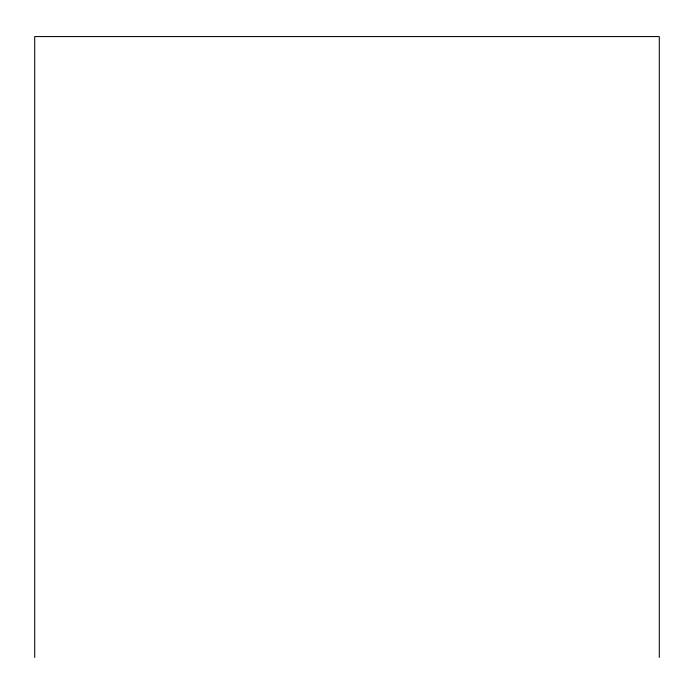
<?xml version="1.0" encoding="UTF-8"?>
<svg xmlns="http://www.w3.org/2000/svg" width="694" height="694" viewBox="0 0 694 694"><rect width="100%" height="100%" fill="white"/><g stroke="black" fill="none" stroke-linecap="round" stroke-linejoin="round"><path stroke-width="1.04" d="M659.3 657.435L659.3 36.565L34.7 36.565L34.7 657.435"/></g></svg>
